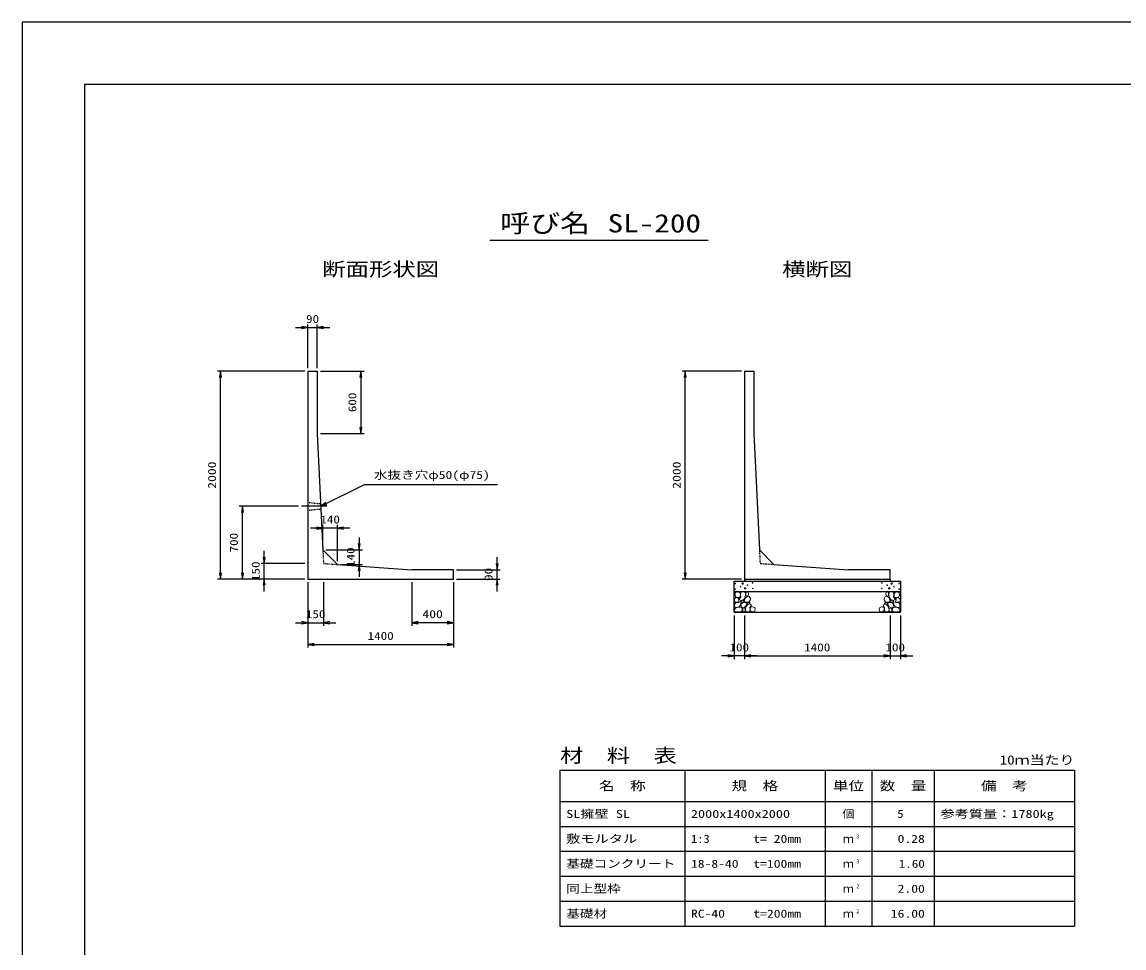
# Model space of a CAD drawing. Units: millimetres at full size. Extents: x 0 to 25230, y 0 to 17820.
# Drawn here: x 0 to 10601, y 8910 to 17820 of the extents above; entities that cross this region are included whole.
import ezdxf
from ezdxf.enums import TextEntityAlignment as Align

# ---------------------------------------------------------------- set-up
doc = ezdxf.new("R2010")
doc.units = ezdxf.units.MM
doc.linetypes.add('CHAIN', pattern=[18.5, 12, -1.5, 3.5, -1.5])
doc.linetypes.add('DASHED_SPACED', pattern=[12, 6, -6])
for name, color, linetype, lineweight in [('D-BMK', 2, 'CHAIN', 25), ('D-DCR-HCHn', 4, 'Continuous', 9), ('D-MTR-FRAM', 7, 'Continuous', 25), ('D-MTR-LINE', 7, 'Continuous', 25), ('D-STR-DIM', 7, 'Continuous', 25), ('D-STR-STRn', 1, 'Continuous', 25), ('D-STR-TXT', 7, 'Continuous', 25), ('D-TTL', 2, 'Continuous', 25), ('D-TTL-TXT', 7, 'Continuous', 25)]:
    doc.layers.add(name, color=color, linetype=linetype, lineweight=lineweight)
doc.layers.add('D-MTR', color=7, linetype='Continuous')
doc.layers.add('D-MTR-TXT', color=7, linetype='Continuous')
doc.styles.add('ＭＳ ゴシック', font='')
doc.styles.get('ＭＳ ゴシック').set_extended_font_data('MS Gothic')

# ---------------------------------------------------------------- blocks, each defined once
blk = doc.blocks.new('open_arrow')
at = {"color": 0, "linetype": 'Continuous', "lineweight": -2}
blk.add_lwpolyline([(7.5, 1.25), (0, 0), (7.5, -1.25)], dxfattribs=at)

msp = doc.modelspace()

# ---------------------------------------------------------------- linework, layer by layer
at = {"layer": 'D-BMK'}
msp.add_line((2933.6, 13160), (2690, 13160), dxfattribs=at)
at = {"layer": 'D-DCR-HCHn'}
for points in [[(6901.198, 12331.594), (6880.395, 12336.217), (6861.904, 12326.971), (6859.592, 12306.168), (6864.215, 12289.988), (6887.33, 12283.053), (6903.51, 12283.053), (6910.444, 12294.611), (6910.444, 12320.037)], [(6919.69, 12333.906), (6912.756, 12313.102), (6915.067, 12289.988), (6898.887, 12264.562), (6919.69, 12253.005), (6942.805, 12264.562), (6956.673, 12283.053), (6961.296, 12313.102), (6956.673, 12329.283), (6942.805, 12336.217)], [(6963.608, 12329.283), (6963.608, 12301.545), (6975.165, 12294.611), (6986.722, 12301.545), (6989.034, 12317.725), (6986.722, 12331.594), (6970.542, 12336.217)], [(8336.392, 12329.283), (8336.392, 12301.545), (8324.835, 12294.611), (8313.278, 12301.545), (8310.966, 12317.725), (8313.278, 12331.594), (8329.458, 12336.217)], [(8380.31, 12333.906), (8387.244, 12313.102), (8384.933, 12289.988), (8401.113, 12264.562), (8380.31, 12253.005), (8357.195, 12264.562), (8343.327, 12283.053), (8338.704, 12313.102), (8343.327, 12329.283), (8357.195, 12336.217)], [(8398.802, 12331.594), (8419.605, 12336.217), (8438.096, 12326.971), (8440.408, 12306.168), (8435.785, 12289.988), (8412.67, 12283.053), (8396.49, 12283.053), (8389.556, 12294.611), (8389.556, 12320.037)], [(6857.281, 12273.808), (6850.346, 12253.005), (6859.592, 12239.136), (6882.707, 12236.824), (6898.488, 12243.599), (6891.952, 12259.939), (6896.575, 12269.185), (6887.33, 12278.431), (6873.461, 12283.053)], [(6901.155, 12197.009), (6918.277, 12222.692), (6916.137, 12229.112), (6892.594, 12235.533), (6871.192, 12233.393), (6856.21, 12220.551), (6854.07, 12205.57), (6856.21, 12190.588), (6873.332, 12186.308)], [(6924.313, 12253.005), (6912.756, 12243.759), (6917.379, 12236.824), (6933.559, 12236.824), (6940.493, 12239.136), (6945.116, 12248.382), (6938.182, 12255.316)], [(6961.082, 12197.009), (6971.783, 12222.692), (6963.222, 12233.393), (6937.539, 12233.393), (6926.838, 12229.112), (6916.137, 12214.131), (6916.137, 12201.289), (6926.838, 12184.167), (6939.679, 12182.027)], [(6958.985, 12278.431), (6947.427, 12250.693), (6956.673, 12239.136), (6984.411, 12239.136), (6995.968, 12243.759), (7007.525, 12259.939), (7007.525, 12273.808), (6995.968, 12292.299), (6982.099, 12294.611)], [(6997.466, 12145.643), (7003.886, 12164.905), (7001.746, 12186.308), (7016.728, 12209.85), (6997.466, 12220.551), (6976.063, 12209.85), (6963.222, 12192.728), (6958.941, 12164.905), (6963.222, 12149.924), (6976.063, 12143.503)], [(6993.185, 12220.551), (7003.886, 12229.112), (6999.606, 12235.533), (6984.624, 12235.533), (6978.204, 12233.393), (6973.923, 12224.832), (6980.344, 12218.411)], [(7014.588, 12147.783), (7033.85, 12143.503), (7050.972, 12152.064), (7053.112, 12171.326), (7048.831, 12186.308), (7027.429, 12192.728), (7012.447, 12192.728), (7006.027, 12182.027), (7006.027, 12158.484)], [(8285.412, 12147.783), (8266.15, 12143.503), (8249.028, 12152.064), (8246.888, 12171.326), (8251.169, 12186.308), (8272.571, 12192.728), (8287.553, 12192.728), (8293.973, 12182.027), (8293.973, 12158.484)], [(8302.534, 12145.643), (8296.114, 12164.905), (8298.254, 12186.308), (8283.272, 12209.85), (8302.534, 12220.551), (8323.937, 12209.85), (8336.778, 12192.728), (8341.059, 12164.905), (8336.778, 12149.924), (8323.937, 12143.503)], [(8341.015, 12278.431), (8352.573, 12250.693), (8343.327, 12239.136), (8315.589, 12239.136), (8304.032, 12243.759), (8292.475, 12259.939), (8292.475, 12273.808), (8304.032, 12292.299), (8317.901, 12294.611)], [(8306.815, 12220.551), (8296.114, 12229.112), (8300.394, 12235.533), (8315.376, 12235.533), (8321.796, 12233.393), (8326.077, 12224.832), (8319.656, 12218.411)], [(8338.918, 12197.009), (8328.217, 12222.692), (8336.778, 12233.393), (8362.461, 12233.393), (8373.162, 12229.112), (8383.863, 12214.131), (8383.863, 12201.289), (8373.162, 12184.167), (8360.321, 12182.027)], [(8375.687, 12253.005), (8387.244, 12243.759), (8382.621, 12236.824), (8366.441, 12236.824), (8359.507, 12239.136), (8354.884, 12248.382), (8361.818, 12255.316)], [(8398.845, 12197.009), (8381.723, 12222.692), (8383.863, 12229.112), (8407.406, 12235.533), (8428.808, 12233.393), (8443.79, 12220.551), (8445.93, 12205.57), (8443.79, 12190.588), (8426.668, 12186.308)], [(8442.719, 12273.808), (8449.654, 12253.005), (8440.408, 12239.136), (8417.293, 12236.824), (8401.512, 12243.599), (8408.048, 12259.939), (8403.425, 12269.185), (8412.67, 12278.431), (8426.539, 12283.053)], [(6909.716, 12143.503), (6924.698, 12149.924), (6928.978, 12171.326), (6920.417, 12186.308), (6905.435, 12190.588), (6886.173, 12188.448), (6864.771, 12179.887), (6854.07, 12167.045), (6854.07, 12152.064), (6860.49, 12143.503), (6886.173, 12145.643)], [(6956.801, 12149.924), (6956.801, 12175.606), (6946.1, 12182.027), (6935.399, 12175.606), (6933.259, 12160.625), (6935.399, 12147.783), (6950.381, 12143.503)], [(8343.199, 12149.924), (8343.199, 12175.606), (8353.9, 12182.027), (8364.601, 12175.606), (8366.741, 12160.625), (8364.601, 12147.783), (8349.619, 12143.503)], [(8390.284, 12143.503), (8375.302, 12149.924), (8371.022, 12171.326), (8379.583, 12186.308), (8394.565, 12190.588), (8413.827, 12188.448), (8435.229, 12179.887), (8445.93, 12167.045), (8445.93, 12152.064), (8439.51, 12143.503), (8413.827, 12145.643)]]:
    msp.add_lwpolyline(points, close=True, dxfattribs=at)
for centre, radius in [((6860.727, 12417.43), 3), ((6933.336, 12417.43), 7.5), ((6977.708, 12401.639), 3), ((7028.131, 12423.481), 3), ((8271.869, 12423.481), 3), ((8322.292, 12401.639), 3), ((8366.664, 12417.43), 7.5), ((8439.273, 12417.43), 3), ((6861.869, 12363.919), 3), ((6912.292, 12385.761), 3), ((6956.664, 12369.97), 7.5), ((7029.273, 12369.97), 3), ((8270.727, 12369.97), 3), ((8343.336, 12369.97), 7.5), ((8387.708, 12385.761), 3), ((8438.131, 12363.919), 3)]:
    msp.add_circle(centre, radius, dxfattribs=at)
at = {"layer": 'D-MTR-FRAM'}
for p, q in [((5175, 10620), (10125, 10620)), ((5175, 10620), (5175, 9120)), ((10125, 10620), (10125, 9120)), ((5175, 9120), (10125, 9120))]:
    msp.add_line(p, q, dxfattribs=at)
at = {"layer": 'D-MTR-LINE'}
for p, q in [((6375, 10620), (6375, 9120)), ((7725, 10620), (7725, 9120)), ((8175, 10620), (8175, 9120)), ((8775, 10620), (8775, 9120)), ((5175, 10320), (10125, 10320)), ((5175, 10080), (10125, 10080)), ((5175, 9840), (10125, 9840)), ((5175, 9600), (10125, 9600)), ((5175, 9360), (10125, 9360))]:
    msp.add_line(p, q, dxfattribs=at)
at = {"layer": 'D-STR-DIM'}
for p, q in [((2630, 14880), (2960, 14880)), ((2750, 14490), (2750, 14910)), ((2840, 14490), (2840, 14910)), ((2720, 14460), (1880, 14460)), ((1910, 12460), (1910, 14460)), ((2870, 14460), (3290, 14460)), ((3260, 14460), (3260, 13860)), ((6920, 14460), (6350, 14460)), ((6380, 12460), (6380, 14460)), ((2870, 13860), (3290, 13860)), ((2660, 13160), (2090, 13160)), ((2120, 12460), (2120, 13160)), ((3153.733, 12950.56), (2773.733, 12950.56)), ((2893.733, 12770.56), (2893.733, 12980.56)), ((3033.733, 12630.56), (3033.733, 12980.56)), ((3243.733, 12860.56), (3243.733, 12480.56)), ((2330, 12340), (2330, 12730)), ((2923.733, 12740.56), (3273.733, 12740.56)), ((4570, 12340), (4570, 12670)), ((2720, 12610), (2300, 12610)), ((3063.733, 12600.56), (3273.733, 12600.56)), ((4180, 12550), (4600, 12550)), ((2720, 12460), (1880, 12460)), ((2720, 12460), (2090, 12460)), ((2720, 12460), (2300, 12460)), ((2750, 12430), (2750, 12010)), ((2750, 12430), (2750, 11800)), ((2900, 12430), (2900, 12010)), ((3750, 12430), (3750, 12010)), ((4150, 12430), (4150, 11800)), ((4150, 12430), (4150, 12010)), ((4180, 12460), (4600, 12460)), ((6920, 12460), (6350, 12460)), ((6850, 12110), (6850, 11690)), ((6950, 12110), (6950, 11690)), ((6950, 12110), (6950, 11690)), ((8350, 12110), (8350, 11690)), ((8350, 12110), (8350, 11690)), ((8450, 12110), (8450, 11690)), ((2630, 12040), (3020, 12040)), ((4150, 12040), (3750, 12040)), ((2750, 11830), (4150, 11830)), ((7070, 11720), (6730, 11720)), ((6950, 11720), (8350, 11720)), ((8230, 11720), (8570, 11720))]:
    msp.add_line(p, q, dxfattribs=at)
at = {"layer": 'D-STR-STRn'}
for p, q in [((2750, 14460), (2750, 12460)), ((2750, 14460), (2840, 14460)), ((2840, 14460), (2840, 13860)), ((6950, 14460), (6950, 12460)), ((6950, 14460), (7040, 14460)), ((7040, 14460), (7040, 13860)), ((2840, 13860), (2893.733, 12740.56)), ((7040, 13860), (7093.733, 12740.56)), ((2893.733, 12740.56), (3033.733, 12600.56)), ((7093.733, 12740.56), (7233.733, 12600.56)), ((3033.733, 12600.56), (3750, 12550)), ((4150, 12550), (3750, 12550)), ((4150, 12460), (4150, 12550)), ((7233.733, 12600.56), (7950, 12550)), ((8350, 12550), (7950, 12550)), ((8350, 12460), (8350, 12550)), ((2750, 12460), (4150, 12460)), ((6850, 12140), (6850, 12440)), ((6850, 12440), (8450, 12440)), ((6950, 12460), (8350, 12460)), ((6950, 12460), (6950, 12440)), ((8350, 12460), (8350, 12440)), ((8450, 12440), (8450, 12140)), ((6850, 12340), (8450, 12340)), ((6850, 12140), (8450, 12140))]:
    msp.add_line(p, q, dxfattribs=at)
at = {"layer": 'D-STR-STRn', "linetype": 'DASHED_SPACED'}
for p, q in [((2750, 13197.5), (2872.4, 13185)), ((2750, 13122.5), (2874.8, 13135))]:
    msp.add_line(p, q, dxfattribs=at)
at = {"layer": 'D-STR-STRn', "color": 2, "linetype": 'DASHED_SPACED'}
for p, q in [((2893.733, 12740.56), (2900, 12610)), ((7093.733, 12740.56), (7100, 12610)), ((2900, 12610), (3033.733, 12600.56)), ((7100, 12610), (7233.733, 12600.56))]:
    msp.add_line(p, q, dxfattribs=at)
at = {"layer": 'D-STR-TXT'}
msp.add_lwpolyline([(2873.6, 13160), (3293.6, 13370), (3353.6, 13370), (4573.245, 13370)], dxfattribs=at)
at = {"layer": 'D-TTL'}
for points in [[(0, 0), (25230, 0), (25230, 17820), (0, 17820)], [(600, 600), (24630, 600), (24630, 17220), (600, 17220)]]:
    msp.add_lwpolyline(points, close=True, dxfattribs=at)
at = {"layer": 'D-TTL-TXT'}
msp.add_line((4500, 15720), (6600, 15720), dxfattribs=at)

# ---------------------------------------------------------------- block references
at = {"layer": 'D-STR-DIM', "xscale": 8, "yscale": 8}
for p, rotation in [((2750, 14880), 180), ((1910, 14460), 270), ((3260, 14460), 270), ((6380, 14460), 270), ((3260, 13860), 90), ((2120, 13160), 270), ((2893.733, 12950.56), 180), ((3243.733, 12740.56), 90), ((2330, 12610), 90), ((1910, 12460), 90), ((2120, 12460), 90), ((3243.733, 12600.56), 270), ((4570, 12550), 90), ((6380, 12460), 90), ((2330, 12460), 270), ((4570, 12460), 270), ((2750, 12040), 180), ((4150, 12040), 180), ((4150, 11830), 180), ((6850, 11720), 180), ((8350, 11720), 180), ((8350, 11720), 180)]:
    msp.add_blockref('open_arrow', p, dxfattribs=dict(at, rotation=rotation))
for p in [(2840, 14880), (3033.733, 12950.56), (2900, 12040), (3750, 12040), (2750, 11830), (6950, 11720), (6950, 11720), (8450, 11720)]:
    msp.add_blockref('open_arrow', p, dxfattribs=at)
at = {"layer": 'D-STR-TXT', "xscale": 8, "yscale": 8, "rotation": 26.6}
msp.add_blockref('open_arrow', (2873.6, 13160), dxfattribs=at)

# ---------------------------------------------------------------- texts
at = {"layer": 'D-MTR', "style": 'ＭＳ ゴシック', "width": 1.25}
msp.add_text('材\u3000料\u3000表', height=132, dxfattribs=at).set_placement((5175, 10656), align=Align.BOTTOM_LEFT)
at = {"layer": 'D-MTR', "style": 'ＭＳ ゴシック', "width": 1.2}
msp.add_text('10ｍ当たり', height=87.98, dxfattribs=at).set_placement((10125, 10649), align=Align.BOTTOM_RIGHT)
at = {"layer": 'D-MTR-TXT', "style": 'ＭＳ ゴシック'}
for s, height, width, p in [('名\u3000称', 87.98, 1.25, (5775, 10470)), ('規\u3000格', 87.98, 1.25, (7050, 10470)), ('単位', 87.98, 1.25, (7950, 10470)), ('数\u3000量', 87.98, 1.25, (8475, 10470)), ('備\u3000考', 87.98, 1.25, (9450, 10470)), ('個', 76.98, 1.1, (7950, 10200))]:
    msp.add_text(s, height=height, dxfattribs=dict(at, width=width)).set_placement(p, align=Align.MIDDLE_CENTER)
for s, width, p in [('SL擁壁 SL', 1.3, (5235, 10200)), ('2000x1400x2000', 1.3, (6435, 10200)), ('参考質量：1780kg', 1.3, (8835, 10200)), ('敷モルタル', 1.3, (5235, 9960)), ('1:3', 1.15, (6435, 9960)), ('t= 20mm', 1.25, (7035, 9960)), ('基礎コンクリート', 1.25, (5235, 9720)), ('18-8-40', 1.25, (6435, 9720)), ('t=100mm', 1.25, (7035, 9720)), ('同上型枠', 1.25, (5235, 9480)), ('基礎材', 1.25, (5235, 9240)), ('RC-40', 1.25, (6435, 9240)), ('t=200mm', 1.25, (7035, 9240))]:
    msp.add_text(s, height=76.98, dxfattribs=dict(at, width=width)).set_placement(p, align=Align.MIDDLE_LEFT)
for s, width, p in [('5', 1.15, (8480.33, 10200)), ('0.28', 1.25, (8685, 9960)), ('1.60', 1.2, (8685, 9720)), ('2.00', 1.25, (8685, 9480)), ('16.00', 1.25, (8685, 9240))]:
    msp.add_text(s, height=76.98, dxfattribs=dict(at, width=width)).set_placement(p, align=Align.MIDDLE_RIGHT)
for p in [(7950, 9960), (7950, 9720), (7950, 9480), (7950, 9240)]:
    msp.add_text('ｍ', height=76.98, dxfattribs=at).set_placement(p, align=Align.MIDDLE_CENTER)
at = {"layer": 'D-MTR-TXT', "style": 'ＭＳ ゴシック', "width": 1.15}
for s, p in [('3', (8025, 9953)), ('3', (8025, 9713)), ('2', (8025, 9473)), ('2', (8025, 9233))]:
    msp.add_text(s, height=38.49, dxfattribs=at).set_placement(p, align=Align.BOTTOM_LEFT)
at = {"layer": 'D-STR-DIM', "style": 'ＭＳ ゴシック'}
for s, width, p in [('90', 1.2, (2795, 14962.5)), ('140', 1.2, (2963.733, 13033.06)), ('150', 1.2, (2825, 12122.5)), ('400', 1.25, (3950, 12122.5)), ('1400', 1.2, (3450, 11912.5)), ('100', 1.2, (6900, 11802.5)), ('1400', 1.2, (7650, 11802.5)), ('100', 1.2, (8400, 11802.5))]:
    msp.add_text(s, height=76.98, dxfattribs=dict(at, width=width)).set_placement(p, align=Align.MIDDLE_CENTER)
for s, width, p in [('600', 1.2, (3177.5, 14160)), ('2000', 1.25, (1827.5, 13460)), ('2000', 1.25, (6297.5, 13460)), ('700', 1.2, (2037.5, 12810)), ('140', 1.2, (3161.233, 12670.56)), ('150', 1.2, (2247.5, 12535)), ('90', 1.2, (4487.5, 12505))]:
    msp.add_text(s, height=76.98, rotation=90, dxfattribs=dict(at, width=width)).set_placement(p, align=Align.MIDDLE_CENTER)
at = {"layer": 'D-STR-TXT', "style": 'ＭＳ ゴシック', "width": 1.25}
msp.add_text('水抜き穴φ50(φ75)', height=76.98, dxfattribs=at).set_placement((3383.6, 13400), align=Align.BOTTOM_LEFT)
at = {"layer": 'D-TTL-TXT', "style": 'ＭＳ ゴシック'}
for s, height, width, p in [('呼び名', 176, 1.2, (5032.5, 15742.5)), ('SL-200', 176, 1.25, (6082.5, 15742.5)), ('断面形状図', 132, 1.25, (3450, 15336)), ('横断図', 132, 1.25, (7650, 15336))]:
    msp.add_text(s, height=height, dxfattribs=dict(at, width=width)).set_placement(p, align=Align.BOTTOM_CENTER)

doc.saveas('drawing.dxf')
